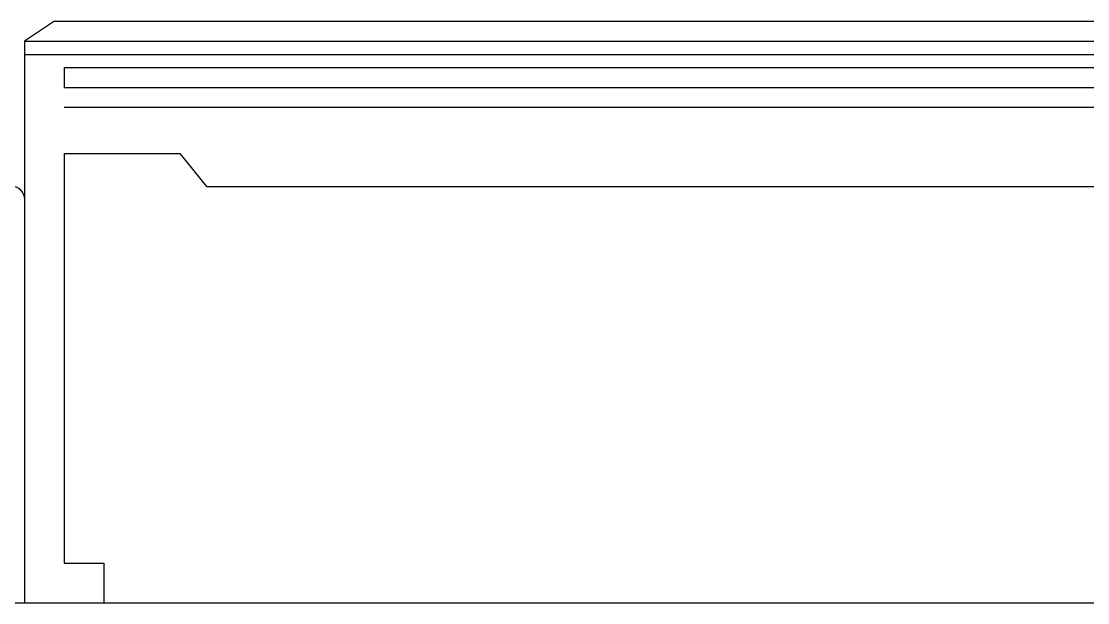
# Model space of a CAD drawing. Extents: x -66030 to 95157, y -13132 to 45879.
# Drawn here: x 86168 to 87866, y -8272 to -7346 of the extents above; entities that cross this region are included whole.
import ezdxf

# ---------------------------------------------------------------- set-up
doc = ezdxf.new("R2010")
doc.units = 0
doc.header["$LTSCALE"] = 100
doc.header["$MEASUREMENT"] = 0
doc.layers.add('立面框架', color=3, linetype='CONTINUOUS')

msp = doc.modelspace()

# ---------------------------------------------------------------- linework, layer by layer
at = {"layer": '立面框架'}
for p, q in [((86220.3, -7345.8), (86172.9, -7377.4)), ((86220.3, -7345.8), (88290, -7345.8)), ((86172.9, -7377.4), (88337.4, -7377.4)), ((86172.9, -7377.4), (86172.9, -8272.1)), ((86172.9, -7398.4), (88337.4, -7398.4)), ((86236.1, -7419.5), (88274.2, -7419.5)), ((86236.1, -7419.5), (86236.1, -7451)), ((86236.1, -7451), (88274.2, -7451)), ((86236.1, -7482.6), (88274.2, -7482.6)), ((86236.1, -7556.3), (86420.3, -7556.3)), ((86236.1, -7556.3), (86236.1, -8208.9)), ((86420.3, -7556.3), (86462.4, -7608.9)), ((86462.4, -7608.9), (88047.9, -7608.9)), ((86172.9, -7629.6), (86172.9, -8272.1)), ((86236.1, -8208.9), (86299.2, -8208.9)), ((86299.2, -8208.9), (86299.2, -8272.1)), ((84518.3, -8272.1), (89992, -8272.1))]:
    msp.add_line(p, q, dxfattribs=at)
msp.add_arc((86151.9, -7629.6), 21.1, 0, 90, dxfattribs=at)

doc.saveas('drawing.dxf')
